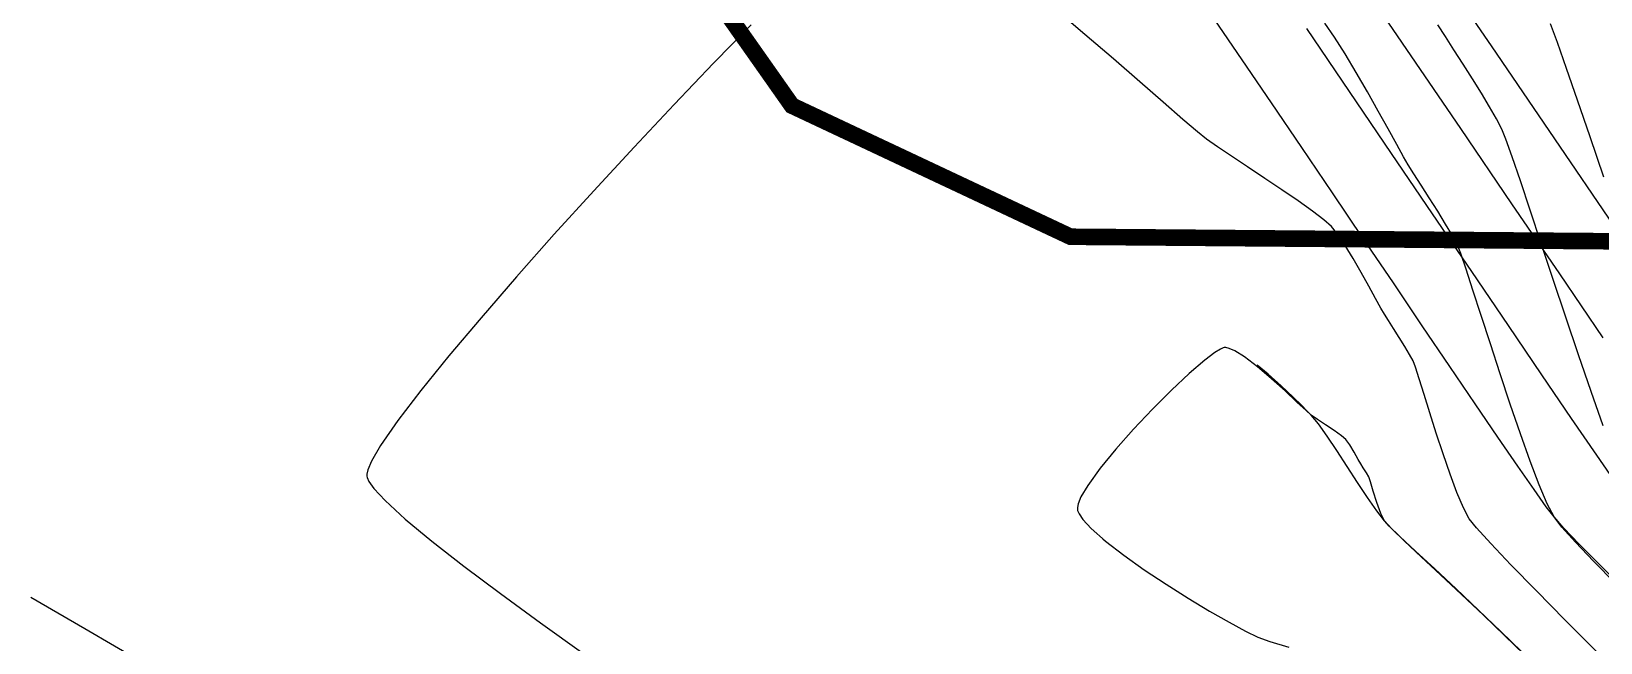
# Model space of a CAD drawing. Header units: metres. Extents: x 708868 to 711043, y 5411316 to 5413138.
# Drawn here: x 709590.9 to 709685.6, y 5411803.9 to 5411840.8 of the extents above; entities that cross this region are included whole.
import ezdxf

# ---------------------------------------------------------------- set-up
doc = ezdxf.new("R2010")
doc.units = ezdxf.units.M
doc.linetypes.add('DASHED', pattern=[0.75, 0.5, -0.25])
for name, color, linetype in [('C-ANNO-TABL', 1, 'Continuous'), ('Rionegro 2010_Contours', 7, 'Continuous'), ('Rionegro 2014_Contours', 7, 'Continuous'), ('Rionegro 2018_Contours', 7, 'Continuous')]:
    doc.layers.add(name, color=color, linetype=linetype)

msp = doc.modelspace()

# ---------------------------------------------------------------- linework, layer by layer
at = {"layer": 'C-ANNO-TABL', "color": 4, "linetype": 'DASHED', "true_color": 0x3dffff, "const_width": 1, "flags": 128}
msp.add_lwpolyline([(711042.543, 5413065.077), (710960.959, 5413110.395), (710928.513, 5413129.625), (710904.958, 5413136.482), (710878.336, 5413137.92), (710860.981, 5413136.789), (710843.249, 5413130.002), (710825.895, 5413114.543), (710808.917, 5413089.658), (710785.526, 5413050.068), (710767.477, 5413018.497), (710750.578, 5412962.402), (710732.947, 5412902.164), (710722.628, 5412876.686), (710711.096, 5412854.241), (710709.275, 5412838.469), (710712.254, 5412799.164), (710711.402, 5412767.16), (710706.844, 5412750.077), (710696.967, 5412735.651), (710677.974, 5412728.438), (710654.043, 5412726.539), (710627.073, 5412724.641), (710606.56, 5412720.465), (710589.801, 5412712.38), (710580.579, 5412698.728), (710577.45, 5412692.07), (710576.617, 5412681.451), (710581.703, 5412658.886), (710586.523, 5412640.581), (710590.138, 5412620.108), (710586.764, 5412609.511), (710569.894, 5412600.358), (710548.445, 5412592.651), (710519.158, 5412593.645), (710507.899, 5412592.671), (710498.04, 5412592.908), (710476.647, 5412590.526), (710453.439, 5412584.652), (710430.062, 5412578.871), (710407.167, 5412571.646), (710393.361, 5412565.35), (710390.566, 5412558.779), (710388.557, 5412550.53), (710383.696, 5412533.008), (710380.563, 5412521.688), (710371.646, 5412514.462), (710365.862, 5412509.886), (710362.006, 5412504.587), (710331.377, 5412455.849), (710322.46, 5412437.304), (710314.748, 5412419.962), (710310.913, 5412404.45), (710310.19, 5412389.517), (710312.359, 5412375.548), (710316.697, 5412365.432), (710327.06, 5412353.871), (710331.95, 5412345.85), (710336.144, 5412343.076), (710341.696, 5412343.548), (710347.662, 5412345.732), (710357.763, 5412346.027), (710373.475, 5412344.551), (710380.943, 5412341.931), (710387.559, 5412337.031), (710390.335, 5412331.128), (710393.229, 5412321.911), (710394.372, 5412314.079), (710391.947, 5412287.733), (710391.947, 5412242.005), (710398.772, 5412181.359), (710397.167, 5412154.922), (710391.094, 5412141.084), (710382.348, 5412135.257), (710365.927, 5412125.119), (710349.52, 5412122.865), (710314.938, 5412100.532), (710310.163, 5412097.449), (710304.075, 5412096.969), (710288.946, 5412103.637), (710260.398, 5412118.748), (710227.162, 5412131.796), (710192.198, 5412139.844), (710067.128, 5412167.234), (710056.514, 5412173.822), (710010.254, 5412214.541), (709997.898, 5412231.696), (709990.986, 5412235.843), (709981.946, 5412236.812), (709941.868, 5412226.346), (709906.208, 5412219.679), (709872.554, 5412206.968), (709858.983, 5412200.97), (709841.485, 5412178.774), (709831.695, 5412162.57), (709826.818, 5412138.119), (709826.096, 5412113.866), (709847.992, 5412057.968), (709847.992, 5412027.524), (709841.153, 5411995.836), (709821.685, 5411967.669), (709785.127, 5411896.003), (709764.498, 5411870.427), (709729.916, 5411841.626), (709687.876, 5411828.101), (709653.609, 5411828.388), (709636.799, 5411836.292), (709611.994, 5411871.534), (709572.151, 5411935.234), (709533.465, 5411953.882), (709461.2, 5411963.077), (709400.577, 5411961.741), (709328.296, 5411946.172), (709283.904, 5411933.17), (709246.821, 5411886.153), (709230.211, 5411871.995), (709186.772, 5411865.786), (709143.573, 5411868.974), (709131.371, 5411871.677), (709115.438, 5411870.35), (709084.203, 5411857.653), (709062.638, 5411854.332), (708913.408, 5411851.538)], dxfattribs=at)
at = {"layer": 'Rionegro 2010_Contours'}
for points in [[(709686.374, 5411829.067, 231), (709682.819, 5411834.284, 231), (709678.994, 5411839.893, 231), (709674.97, 5411845.789, 231)], [(709685.741, 5411822.294, 232), (709683.12, 5411826.145, 232), (709680.236, 5411830.382, 232), (709677.146, 5411834.923, 232), (709673.902, 5411839.687, 232), (709670.56, 5411844.59, 232)], [(709686.783, 5411807.344, 234), (709685.428, 5411808.701, 234), (709684.275, 5411809.875, 234), (709683.375, 5411810.82, 234), (709682.776, 5411811.491, 234), (709682.308, 5411812.107, 234), (709681.567, 5411813.143, 234), (709680.585, 5411814.554, 234), (709679.391, 5411816.294, 234), (709678.014, 5411818.315, 234), (709676.483, 5411820.572, 234), (709674.829, 5411823.018, 234), (709673.08, 5411825.607, 234), (709671.267, 5411828.291, 234), (709669.419, 5411831.026, 234), (709667.565, 5411833.764, 234), (709665.735, 5411836.46, 234), (709663.959, 5411839.066, 234), (709662.265, 5411841.536, 234)], [(709686.562, 5411813.466, 233), (709685.352, 5411815.218, 233), (709683.831, 5411817.437, 233), (709682.04, 5411820.063, 233), (709680.02, 5411823.035, 233), (709677.809, 5411826.291, 233), (709675.447, 5411829.771, 233), (709672.975, 5411833.413, 233), (709670.432, 5411837.156, 233), (709667.859, 5411840.94, 233)], [(709680.977, 5411803.193, 236), (709679.794, 5411804.349, 236), (709678.512, 5411805.571, 236), (709677.198, 5411806.806, 236), (709675.921, 5411807.997, 236), (709674.749, 5411809.092, 236), (709673.749, 5411810.035, 236), (709672.99, 5411810.773, 236), (709672.539, 5411811.251, 236), (709672.076, 5411811.861, 236), (709671.528, 5411812.656, 236), (709670.926, 5411813.57, 236), (709670.298, 5411814.538, 236), (709669.674, 5411815.494, 236), (709669.084, 5411816.372, 236), (709668.559, 5411817.105, 236), (709668.126, 5411817.629, 236), (709668.047, 5411817.712, 236), (709667.866, 5411817.899, 236), (709667.544, 5411818.225, 236), (709667.036, 5411818.724, 236), (709666.311, 5411819.407, 236), (709665.533, 5411820.096, 236), (709664.856, 5411820.647, 236)], [(709655.551, 5411810.181, 236), (709655.725, 5411810.027, 236), (709656.813, 5411809.188, 236), (709658.05, 5411808.312, 236), (709659.37, 5411807.435, 236), (709660.707, 5411806.59, 236), (709661.995, 5411805.814, 236), (709663.167, 5411805.141, 236), (709664.156, 5411804.607, 236), (709664.898, 5411804.247, 236), (709665.632, 5411803.98, 236), (709666.771, 5411803.635, 236)]]:
    msp.add_polyline3d(points, dxfattribs=at)
at = {"layer": 'Rionegro 2014_Contours'}
for points in [[(709685.367, 5411803.341, 235), (709683.44, 5411805.276, 235), (709681.688, 5411807.051, 235), (709680.172, 5411808.606, 235), (709678.954, 5411809.884, 235), (709678.095, 5411810.825, 235), (709677.658, 5411811.371, 235), (709677.304, 5411812.046, 235), (709676.913, 5411812.971, 235), (709676.5, 5411814.077, 235), (709676.081, 5411815.291, 235), (709675.67, 5411816.544, 235), (709675.282, 5411817.764, 235), (709674.934, 5411818.88, 235), (709674.639, 5411819.821, 235), (709674.413, 5411820.517, 235), (709674.271, 5411820.896, 235), (709674.061, 5411821.29, 235), (709673.768, 5411821.779, 235), (709673.432, 5411822.316, 235), (709673.091, 5411822.849, 235), (709672.782, 5411823.331, 235), (709672.543, 5411823.711, 235), (709672.334, 5411824.079, 235), (709672.011, 5411824.666, 235), (709671.605, 5411825.406, 235), (709671.143, 5411826.23, 235), (709670.657, 5411827.07, 235), (709670.175, 5411827.86, 235), (709669.726, 5411828.531, 235), (709669.34, 5411829.015, 235), (709668.893, 5411829.414, 235), (709668.207, 5411829.936, 235), (709667.342, 5411830.548, 235), (709666.359, 5411831.217, 235), (709665.319, 5411831.909, 235), (709664.284, 5411832.594, 235), (709663.314, 5411833.237, 235), (709662.47, 5411833.807, 235), (709661.814, 5411834.27, 235), (709661.273, 5411834.708, 235), (709660.384, 5411835.468, 235), (709659.203, 5411836.494, 235), (709657.786, 5411837.729, 235), (709656.19, 5411839.114, 235), (709654.47, 5411840.593, 235), (709652.682, 5411842.107, 235)], [(709634.343, 5411841.168, 235), (709632.072, 5411838.847, 235), (709629.699, 5411836.371, 235), (709627.272, 5411833.792, 235), (709624.843, 5411831.164, 235), (709622.461, 5411828.539, 235), (709620.178, 5411825.969, 235), (709618.042, 5411823.507, 235), (709616.105, 5411821.206, 235), (709614.417, 5411819.119, 235), (709613.028, 5411817.298, 235), (709611.988, 5411815.796, 235), (709611.441, 5411814.859, 235), (709611.215, 5411814.329, 235), (709611.157, 5411814.064, 235), (709611.157, 5411813.959, 235), (709611.178, 5411813.862, 235), (709611.281, 5411813.633, 235), (709611.585, 5411813.203, 235), (709612.254, 5411812.481, 235), (709613.475, 5411811.362, 235), (709615.076, 5411810.033, 235), (709617.004, 5411808.524, 235), (709619.209, 5411806.868, 235), (709621.638, 5411805.098, 235), (709624.241, 5411803.245, 235)], [(709686.477, 5411807.473, 234), (709685.155, 5411808.816, 234), (709684.061, 5411809.965, 234), (709683.251, 5411810.872, 234), (709682.776, 5411811.491, 234), (709682.369, 5411812.275, 234), (709681.881, 5411813.425, 234), (709681.333, 5411814.864, 234), (709680.744, 5411816.512, 234), (709680.134, 5411818.293, 234), (709679.524, 5411820.127, 234), (709678.932, 5411821.937, 234), (709678.378, 5411823.644, 234), (709677.883, 5411825.172, 234), (709677.467, 5411826.44, 234), (709677.148, 5411827.371, 234), (709676.947, 5411827.888, 234), (709676.646, 5411828.457, 234), (709676.235, 5411829.156, 234), (709675.755, 5411829.932, 234), (709675.248, 5411830.731, 234), (709674.754, 5411831.5, 234), (709674.315, 5411832.186, 234), (709673.972, 5411832.734, 234), (709673.697, 5411833.21, 234), (709673.286, 5411833.949, 234), (709672.766, 5411834.888, 234), (709672.167, 5411835.966, 234), (709671.514, 5411837.121, 234), (709670.838, 5411838.29, 234), (709670.167, 5411839.411, 234), (709669.527, 5411840.422, 234), (709668.948, 5411841.26, 234)], [(709685.731, 5411816.991, 233), (709685.006, 5411819.061, 233), (709684.249, 5411821.27, 233), (709683.483, 5411823.542, 233), (709682.727, 5411825.802, 233), (709682.005, 5411827.974, 233), (709681.336, 5411829.983, 233), (709680.742, 5411831.754, 233), (709680.244, 5411833.211, 233), (709679.864, 5411834.278, 233), (709679.623, 5411834.88, 233), (709679.306, 5411835.489, 233), (709678.887, 5411836.22, 233), (709678.394, 5411837.038, 233), (709677.852, 5411837.906, 233), (709677.292, 5411838.789, 233), (709676.739, 5411839.652, 233), (709676.221, 5411840.458, 233), (709675.766, 5411841.172, 233)], [(709685.779, 5411831.989, 232), (709684.952, 5411834.409, 232), (709684.194, 5411836.615, 232), (709683.528, 5411838.536, 232), (709682.975, 5411840.1, 232), (709682.558, 5411841.236, 232)], [(709680.806, 5411803.371, 236), (709679.56, 5411804.593, 236), (709678.223, 5411805.873, 236), (709676.871, 5411807.147, 236), (709675.579, 5411808.354, 236), (709674.424, 5411809.431, 236), (709673.481, 5411810.314, 236), (709672.828, 5411810.942, 236), (709672.539, 5411811.251, 236), (709672.325, 5411811.708, 236), (709672.092, 5411812.355, 236), (709671.872, 5411813.04, 236), (709671.696, 5411813.607, 236), (709671.596, 5411813.904, 236), (709671.456, 5411814.15, 236), (709671.267, 5411814.448, 236), (709671.115, 5411814.688, 236), (709670.966, 5411814.954, 236), (709670.725, 5411815.389, 236), (709670.455, 5411815.843, 236), (709670.222, 5411816.165, 236), (709669.95, 5411816.39, 236), (709669.506, 5411816.702, 236), (709668.988, 5411817.047, 236), (709668.495, 5411817.374, 236), (709668.126, 5411817.629, 236), (709667.814, 5411817.904, 236), (709667.266, 5411818.42, 236), (709666.551, 5411819.09, 236), (709665.737, 5411819.826, 236), (709664.895, 5411820.542, 236), (709664.092, 5411821.151, 236), (709663.525, 5411821.503, 236), (709663.166, 5411821.659, 236), (709662.968, 5411821.701, 236), (709662.882, 5411821.701, 236), (709662.816, 5411821.688, 236), (709662.646, 5411821.617, 236), (709662.303, 5411821.405, 236), (709661.702, 5411820.948, 236), (709660.769, 5411820.143, 236), (709659.698, 5411819.138, 236), (709658.557, 5411817.999, 236), (709657.413, 5411816.79, 236), (709656.334, 5411815.577, 236), (709655.387, 5411814.423, 236), (709654.641, 5411813.394, 236), (709654.233, 5411812.705, 236), (709654.061, 5411812.288, 236), (709654.017, 5411812.065, 236), (709654.019, 5411811.972, 236)], [(709654.019, 5411811.972, 236), (709654.036, 5411811.882, 236), (709654.119, 5411811.681, 236), (709654.354, 5411811.333, 236), (709654.852, 5411810.795, 236), (709655.725, 5411810.027, 236), (709656.813, 5411809.188, 236), (709658.05, 5411808.312, 236), (709659.37, 5411807.435, 236), (709660.707, 5411806.59, 236), (709661.995, 5411805.814, 236), (709663.167, 5411805.141, 236), (709664.156, 5411804.607, 236), (709664.898, 5411804.247, 236), (709665.632, 5411803.98, 236), (709666.771, 5411803.635, 236)], [(709597.718, 5411802.663, 235), (709594.135, 5411804.751, 235), (709590.889, 5411806.642, 235)]]:
    msp.add_polyline3d(points, dxfattribs=at)
at = {"layer": 'Rionegro 2018_Contours'}
for points in [[(709685.367, 5411803.341, 235), (709683.44, 5411805.276, 235), (709681.688, 5411807.051, 235), (709680.172, 5411808.606, 235), (709678.954, 5411809.884, 235), (709678.095, 5411810.825, 235), (709677.658, 5411811.371, 235), (709677.304, 5411812.046, 235), (709676.913, 5411812.971, 235), (709676.5, 5411814.077, 235), (709676.081, 5411815.291, 235), (709675.67, 5411816.544, 235), (709675.282, 5411817.764, 235), (709674.934, 5411818.88, 235), (709674.639, 5411819.821, 235), (709674.413, 5411820.517, 235), (709674.271, 5411820.896, 235), (709674.061, 5411821.29, 235), (709673.768, 5411821.779, 235), (709673.432, 5411822.316, 235), (709673.091, 5411822.849, 235), (709672.782, 5411823.331, 235), (709672.543, 5411823.711, 235), (709672.334, 5411824.079, 235), (709672.011, 5411824.666, 235), (709671.605, 5411825.406, 235), (709671.143, 5411826.23, 235), (709670.657, 5411827.07, 235), (709670.175, 5411827.86, 235), (709669.726, 5411828.531, 235), (709669.34, 5411829.015, 235), (709668.893, 5411829.414, 235), (709668.207, 5411829.936, 235), (709667.342, 5411830.548, 235), (709666.359, 5411831.217, 235), (709665.319, 5411831.909, 235), (709664.284, 5411832.594, 235), (709663.314, 5411833.237, 235), (709662.47, 5411833.807, 235), (709661.814, 5411834.27, 235), (709661.273, 5411834.708, 235), (709660.384, 5411835.468, 235), (709659.203, 5411836.494, 235), (709657.786, 5411837.729, 235), (709656.19, 5411839.114, 235), (709654.47, 5411840.593, 235), (709652.682, 5411842.107, 235)], [(709634.343, 5411841.168, 235), (709632.072, 5411838.847, 235), (709629.699, 5411836.371, 235), (709627.272, 5411833.792, 235), (709624.843, 5411831.164, 235), (709622.461, 5411828.539, 235), (709620.178, 5411825.969, 235), (709618.042, 5411823.507, 235), (709616.105, 5411821.206, 235), (709614.417, 5411819.119, 235), (709613.028, 5411817.298, 235), (709611.988, 5411815.796, 235), (709611.441, 5411814.859, 235), (709611.215, 5411814.329, 235), (709611.157, 5411814.064, 235), (709611.157, 5411813.959, 235), (709611.178, 5411813.862, 235), (709611.281, 5411813.633, 235), (709611.585, 5411813.203, 235), (709612.254, 5411812.481, 235), (709613.475, 5411811.362, 235), (709615.076, 5411810.033, 235), (709617.004, 5411808.524, 235), (709619.209, 5411806.868, 235), (709621.638, 5411805.098, 235), (709624.241, 5411803.245, 235)], [(709686.477, 5411807.473, 234), (709685.155, 5411808.816, 234), (709684.061, 5411809.965, 234), (709683.251, 5411810.872, 234), (709682.776, 5411811.491, 234), (709682.369, 5411812.275, 234), (709681.881, 5411813.425, 234), (709681.333, 5411814.864, 234), (709680.744, 5411816.512, 234), (709680.134, 5411818.293, 234), (709679.524, 5411820.127, 234), (709678.932, 5411821.937, 234), (709678.378, 5411823.644, 234), (709677.883, 5411825.172, 234), (709677.467, 5411826.44, 234), (709677.148, 5411827.371, 234), (709676.947, 5411827.888, 234), (709676.646, 5411828.457, 234), (709676.235, 5411829.156, 234), (709675.755, 5411829.932, 234), (709675.248, 5411830.731, 234), (709674.754, 5411831.5, 234), (709674.315, 5411832.186, 234), (709673.972, 5411832.734, 234), (709673.697, 5411833.21, 234), (709673.286, 5411833.949, 234), (709672.766, 5411834.888, 234), (709672.167, 5411835.966, 234), (709671.514, 5411837.121, 234), (709670.838, 5411838.29, 234), (709670.167, 5411839.411, 234), (709669.527, 5411840.422, 234), (709668.948, 5411841.26, 234)], [(709685.731, 5411816.991, 233), (709685.006, 5411819.061, 233), (709684.249, 5411821.27, 233), (709683.483, 5411823.542, 233), (709682.727, 5411825.802, 233), (709682.005, 5411827.974, 233), (709681.336, 5411829.983, 233), (709680.742, 5411831.754, 233), (709680.244, 5411833.211, 233), (709679.864, 5411834.278, 233), (709679.623, 5411834.88, 233), (709679.306, 5411835.489, 233), (709678.887, 5411836.22, 233), (709678.394, 5411837.038, 233), (709677.852, 5411837.906, 233), (709677.292, 5411838.789, 233), (709676.739, 5411839.652, 233), (709676.221, 5411840.458, 233), (709675.766, 5411841.172, 233)], [(709685.779, 5411831.989, 232), (709684.952, 5411834.409, 232), (709684.194, 5411836.615, 232), (709683.528, 5411838.536, 232), (709682.975, 5411840.1, 232), (709682.558, 5411841.236, 232)], [(709680.806, 5411803.371, 236), (709679.56, 5411804.593, 236), (709678.223, 5411805.873, 236), (709676.871, 5411807.147, 236), (709675.579, 5411808.354, 236), (709674.424, 5411809.431, 236), (709673.481, 5411810.314, 236), (709672.828, 5411810.942, 236), (709672.539, 5411811.251, 236), (709672.325, 5411811.708, 236), (709672.092, 5411812.355, 236), (709671.872, 5411813.04, 236), (709671.696, 5411813.607, 236), (709671.596, 5411813.904, 236), (709671.456, 5411814.15, 236), (709671.267, 5411814.448, 236), (709671.115, 5411814.688, 236), (709670.966, 5411814.954, 236), (709670.725, 5411815.389, 236), (709670.455, 5411815.843, 236), (709670.222, 5411816.165, 236), (709669.95, 5411816.39, 236), (709669.506, 5411816.702, 236), (709668.988, 5411817.047, 236), (709668.495, 5411817.374, 236), (709668.126, 5411817.629, 236), (709667.814, 5411817.904, 236), (709667.266, 5411818.42, 236), (709666.551, 5411819.09, 236), (709665.737, 5411819.826, 236), (709664.895, 5411820.542, 236), (709664.092, 5411821.151, 236), (709663.525, 5411821.503, 236), (709663.166, 5411821.659, 236), (709662.968, 5411821.701, 236), (709662.882, 5411821.701, 236), (709662.816, 5411821.688, 236), (709662.646, 5411821.617, 236), (709662.303, 5411821.405, 236), (709661.702, 5411820.948, 236), (709660.769, 5411820.143, 236), (709659.698, 5411819.138, 236), (709658.557, 5411817.999, 236), (709657.413, 5411816.79, 236), (709656.334, 5411815.577, 236), (709655.387, 5411814.423, 236), (709654.641, 5411813.394, 236), (709654.233, 5411812.705, 236), (709654.061, 5411812.288, 236), (709654.017, 5411812.065, 236), (709654.019, 5411811.972, 236)], [(709654.019, 5411811.972, 236), (709654.036, 5411811.882, 236), (709654.119, 5411811.681, 236), (709654.354, 5411811.333, 236), (709654.852, 5411810.795, 236), (709655.725, 5411810.027, 236), (709656.813, 5411809.188, 236), (709658.05, 5411808.312, 236), (709659.37, 5411807.435, 236), (709660.707, 5411806.59, 236), (709661.995, 5411805.814, 236), (709663.167, 5411805.141, 236), (709664.156, 5411804.607, 236), (709664.898, 5411804.247, 236), (709665.632, 5411803.98, 236), (709666.771, 5411803.635, 236)], [(709597.718, 5411802.663, 235), (709594.135, 5411804.751, 235), (709590.889, 5411806.642, 235)]]:
    msp.add_polyline3d(points, dxfattribs=at)

doc.saveas('drawing.dxf')
